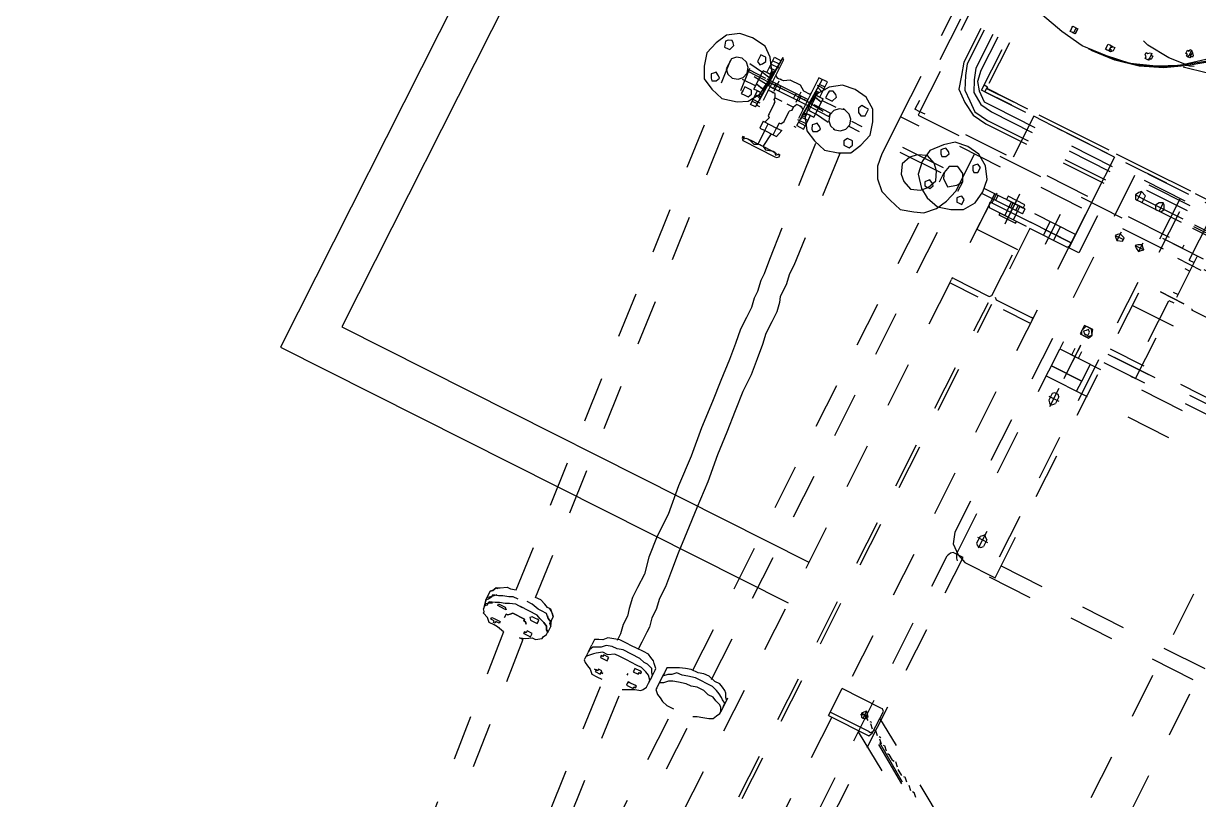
# Model space of a CAD drawing. Header units: metres. Extents: x 0 to 547597, y 0 to 1844684.
# Drawn here: x 543432.332 to 543434.909, y 1844540.549 to 1844542.252 of the extents above; entities that cross this region are included whole.
import ezdxf

# ---------------------------------------------------------------- set-up
doc = ezdxf.new("R2010")
doc.units = ezdxf.units.M
doc.linetypes.add('DASHED', pattern=[0.75, 0.5, -0.25])
for name, color, linetype in [('5_Thep', 4, 'Continuous'), ('TB220kVtuonglai', 8, 'DASHED'), ('TUONG RAO', 61, 'Continuous')]:
    doc.layers.add(name, color=color, linetype=linetype)

# ---------------------------------------------------------------- blocks, each defined once
blk = doc.blocks.new('MBA220-MB')
for points in [[(2467.4, -1277.1), (2471.5, -1281.2), (2471.5, -1277.1)], [(2467.4, -1277.1), (2467.4, -1281.2), (2471.5, -1281.2)], [(2467.4, -1277.1), (2471.5, -1281.2), (2471.5, -1277.1)], [(2467.4, -1277.1), (2467.4, -1281.2), (2471.5, -1281.2)]]:
    blk.add_hatch(color=1).paths.add_polyline_path(points)
at = {"color": 1}
for points in [[(2297.9, -950.6), (2297.9, 950.6), (2289.7, 950.6), (2289.7, -950.6), (2297.9, -950.6)], [(4306.5, 537.3), (3628.7, -537.3)], [(4364.4, 537.3), (3674.2, -570.3)], [(2727.7, -549.7), (2727.7, 450.5), (2711.2, 450.5), (2711.2, -549.7), (2727.7, -549.7)], [(2793.9, -549.7), (2793.9, 450.5)], [(3211.3, 450.5), (3211.3, -549.7)], [(3244.4, 438.1), (3244.4, -541.4)], [(2570.7, -450.5), (2570.7, 351.3)], [(2690.5, -450.5), (2690.5, 351.3)], [(1876.4, 45.5), (3905.6, 45.5)], [(1876.4, 45.5), (3905.6, 45.5)], [(2318.6, -330.6), (2521.1, -330.6), (2521.1, -12.4)], [(1876.4, -45.5), (3905.6, -45.5)], [(1876.4, -45.5), (3905.6, -45.5)], [(2401.2, -45.5), (2401.2, -1058), (1987.9, -1058)], [(2401.2, -1058), (2409.5, -1058), (2409.5, -45.5)], [(2401.2, -1058), (2409.5, -1058), (2409.5, -45.5)], [(2430.2, -45.5), (2430.2, -1091.1)], [(2678.2, -177.7), (2678.2, -301.7)], [(1446.5, -586.9), (1458.9, -533.2), (1479.6, -487.7), (1504.4, -442.2), (1537.5, -400.9), (1578.8, -367.8), (1624.2, -343), (1673.8, -322.4), (1723.4, -314.1), (1777.2, -314.1), (1830.9, -322.4), (1876.4, -343), (1921.8, -367.8), (1963.2, -400.9), (2000.3, -442.2), (2025.1, -487.7), (2041.7, -533.2), (2054.1, -586.9)], [(2289.7, -438.1), (2289.7, -310)], [(2297.9, -310), (2297.9, -438.1)], [(2351.6, -409.2), (2351.6, -318.2)], [(2359.9, -409.2), (2359.9, -318.2)], [(2690.5, -334.8), (2690.5, -450.5)], [(2355.8, -409.2), (2355.8, -351.3)], [(2355.8, -409.2), (2355.8, -351.3)], [(2434.3, -409.2), (2434.3, -351.3)], [(2434.3, -409.2), (2434.3, -351.3)], [(2517, -409.2), (2517, -351.3), (2517, -409.2)], [(2711.2, -384.4), (2711.2, -372), (2326.8, -372), (2326.8, -384.4), (2711.2, -384.4)], [(2426, -384.4), (2426, -372)], [(2446.7, -384.4), (2446.7, -372)], [(2504.6, -384.4), (2504.6, -372)], [(2525.2, -384.4), (2525.2, -372)], [(2678.2, -367.8), (2678.2, -450.5)], [(2318.6, -537.3), (2318.6, -409.2)], [(2331, -537.3), (2331, -409.2)], [(2351.6, -409.2), (2351.6, -409.2)], [(2351.6, -537.3), (2351.6, -409.2)], [(2359.9, -409.2), (2359.9, -409.2)], [(2359.9, -537.3), (2359.9, -409.2)], [(2409.5, -1058), (2409.5, -409.2), (2401.2, -409.2)], [(3740.3, -405), (3732.1, -413.3)], [(3748.6, -388.5), (3740.3, -396.8)], [(3740.3, -400.9), (3740.3, -396.8)], [(1764.8, -425.7), (1822.6, -434), (1876.4, -446.4), (1926, -471.2), (1971.4, -500.1), (2012.7, -533.2), (2045.8, -578.6), (2074.7, -624.1), (2095.4, -673.7), (2107.8, -727.4), (2111.9, -781.1), (2111.9, -785.3)], [(1764.8, -429.8), (1822.6, -438.1), (1876.4, -450.5), (1926, -471.2), (1971.4, -504.2), (2012.7, -537.3), (2045.8, -582.7), (2074.7, -628.2), (2095.4, -677.8), (2107.8, -731.5), (2111.9, -785.3), (2111.9, -789.4)], [(1764.8, -429.8), (1822.6, -438.1), (1876.4, -450.5), (1926, -471.2), (1971.4, -504.2), (2012.7, -537.3), (2045.8, -582.7), (2074.7, -628.2), (2095.4, -677.8), (2107.8, -731.5), (2111.9, -785.3)], [(3732.1, -429.8), (3661.8, -537.3)], [(3736.2, -429.8), (3665.9, -537.3)], [(3727.9, -421.6), (3719.7, -429.8)], [(3719.7, -434), (3719.7, -429.8)], [(3732.1, -417.4), (3732.1, -417.4)], [(1764.8, -438.1), (1822.6, -442.2), (1876.4, -458.8), (1930.1, -483.6), (1975.5, -512.5), (2016.9, -549.7), (2054.1, -595.1), (2078.9, -640.6), (2099.5, -694.3), (2107.8, -748.1), (2111.9, -805.9), (2103.7, -859.7), (2091.3, -913.4), (2066.5, -963), (2037.5, -1012.6), (2000.3, -1049.8), (1954.9, -1087), (1905.3, -1111.8), (1851.6, -1132.4)], [(3240.2, -450.5), (2314.5, -450.5)], [(2314.5, -450.5), (2314.5, -574.5)], [(2314.5, -462.9), (2459.1, -462.9)], [(2521.1, -462.9), (2649.2, -462.9)], [(2711.2, -462.9), (2839.3, -462.9)], [(2901.3, -462.9), (3029.5, -462.9)], [(3095.6, -462.9), (3240.2, -462.9)], [(3240.2, -524.9), (3240.2, -450.5)], [(3707.3, -454.6), (3699, -462.9)], [(3719.7, -438.1), (3711.4, -450.5)], [(3711.4, -450.5), (3711.4, -450.5)], [(2359.9, -491.8), (2359.9, -487.7), (2351.6, -483.6), (2343.4, -487.7), (2339.2, -491.8), (2343.4, -500.1), (2351.6, -504.2), (2359.9, -500.1), (2359.9, -491.8)], [(2351.6, -504.2), (2351.6, -483.6)], [(2351.6, -504.2), (2351.6, -483.6)], [(2438.4, -491.8), (2459.1, -491.8), (2455, -487.7), (2450.8, -483.6), (2446.7, -487.7), (2442.6, -491.8), (2446.7, -500.1), (2450.8, -504.2), (2455, -500.1), (2459.1, -491.8)], [(2450.8, -504.2), (2450.8, -483.6)], [(2450.8, -504.2), (2450.8, -483.6)], [(2769.1, -549.7), (2727.7, -549.7), (2727.7, -475.3), (2769.1, -475.3), (2769.1, -549.7), (2769.1, -475.3)], [(2727.7, -549.7), (2727.7, -475.3)], [(2793.9, -549.7), (2769.1, -549.7), (2769.1, -475.3)], [(2793.9, -475.3), (2769.1, -475.3), (2769.1, -549.7), (2769.1, -475.3)], [(3699, -471.2), (3690.7, -483.6)], [(3690.7, -487.7), (3690.7, -483.6)], [(3699, -471.2), (3699, -467)], [(2289.7, -632.3), (2289.7, -504.2)], [(2297.9, -504.2), (2297.9, -632.3)], [(2339.2, -491.8), (2359.9, -491.8)], [(2339.2, -491.8), (2359.9, -491.8)], [(2438.4, -491.8), (2459.1, -491.8)], [(2678.2, -512.5), (2678.2, -504.2), (2669.9, -500.1), (2657.5, -504.2), (2657.5, -512.5), (2657.5, -524.9), (2669.9, -524.9), (2678.2, -524.9), (2678.2, -512.5)], [(2657.5, -520.8), (2657.5, -508.4), (2669.9, -500.1), (2678.2, -508.4), (2678.2, -520.8), (2669.9, -524.9), (2657.5, -520.8)], [(2674, -512.5), (2674, -508.4), (2665.8, -508.4), (2661.6, -512.5), (2665.8, -516.6), (2669.9, -520.8), (2674, -516.6), (2674, -508.4), (2665.8, -508.4), (2661.6, -512.5), (2665.8, -516.6), (2669.9, -520.8), (2674, -516.6), (2674, -512.5)], [(2781.5, -512.5), (2698.8, -512.5)], [(2702.9, -512.5), (2715.3, -512.5)], [(2727.7, -504.2), (2711.2, -504.2)], [(2723.6, -512.5), (2723.6, -512.5)], [(2727.7, -512.5), (2740.1, -512.5)], [(2806.3, -512.5), (2851.7, -512.5)], [(2822.8, -504.2), (2818.7, -508.4), (2818.7, -516.6), (2822.8, -520.8), (2839.3, -520.8)], [(2822.8, -504.2), (2839.3, -504.2)], [(2831.1, -524.9), (2831.1, -500.1)], [(2839.3, -520.8), (2843.5, -516.6), (2847.6, -512.5), (2843.5, -508.4), (2839.3, -504.2)], [(3157.6, -512.5), (3198.9, -512.5)], [(3174.1, -504.2), (3170, -508.4), (3165.8, -512.5), (3170, -516.6), (3174.1, -520.8), (3190.6, -520.8)], [(3174.1, -504.2), (3190.6, -504.2)], [(3178.2, -524.9), (3178.2, -500.1)], [(3190.6, -520.8), (3194.8, -516.6), (3194.8, -508.4), (3190.6, -504.2)], [(3678.3, -508.4), (3670.1, -516.6)], [(3686.6, -491.8), (3678.3, -500.1)], [(3678.3, -504.2), (3678.3, -500.1)], [(2359.9, -545.5), (2359.9, -533.2), (2351.6, -533.2), (2343.4, -533.2), (2339.2, -545.5), (2343.4, -549.7), (2351.6, -553.8), (2359.9, -549.7), (2359.9, -545.5)], [(2351.6, -553.8), (2351.6, -533.2)], [(2351.6, -553.8), (2351.6, -533.2)], [(2438.4, -545.5), (2459.1, -545.5), (2455, -533.2), (2450.8, -533.2), (2446.7, -533.2), (2442.6, -545.5), (2446.7, -549.7), (2450.8, -553.8), (2455, -549.7), (2459.1, -545.5)], [(2450.8, -553.8), (2450.8, -533.2)], [(2450.8, -553.8), (2450.8, -533.2)], [(2727.7, -520.8), (2711.2, -520.8)], [(3190.6, -574.5), (3215.4, -566.2), (3232, -545.5), (3240.2, -524.9)], [(3318.8, -533.2), (3232, -533.2)], [(3232, -533.2), (3232, -557.9), (3236.1, -562.1), (3244.4, -566.2)], [(3508.9, -533.2), (3384.9, -533.2)], [(3699, -533.2), (3575, -533.2)], [(3665.9, -537.3), (3612.2, -537.3), (3608.1, -541.4), (3608.1, -545.5)], [(3665.9, -524.9), (3657.7, -533.2)], [(3657.7, -537.3), (3657.7, -533.2)], [(3665.9, -545.5), (3665.9, -541.4), (3661.8, -537.3)], [(3665.9, -520.8), (3665.9, -516.6)], [(3674.2, -640.6), (3674.2, -541.4), (3665.9, -537.3)], [(3889.1, -533.2), (3765.1, -533.2)], [(2041.7, -566.2), (2045.8, -574.5), (2049.9, -624.1), (2045.8, -677.8), (2041.7, -690.2)], [(2339.2, -545.5), (2359.9, -545.5)], [(2339.2, -545.5), (2359.9, -545.5)], [(2438.4, -545.5), (2459.1, -545.5)], [(2793.9, -549.7), (2769.1, -549.7)], [(3232, -549.7), (2793.9, -549.7)], [(3232, -549.7), (3240.2, -545.5), (3244.4, -541.4)], [(3318.8, -566.2), (3244.4, -566.2)], [(3508.9, -566.2), (3384.9, -566.2)], [(3699, -566.2), (3575, -566.2)], [(3608.1, -545.5), (3608.1, -640.6)], [(3628.7, -570.3), (3645.3, -570.3), (3645.3, -566.2), (3637, -562.1), (3632.9, -566.2), (3628.7, -570.3), (3632.9, -574.5), (3637, -578.6), (3645.3, -574.5), (3645.3, -570.3)], [(3645.3, -557.9), (3637, -570.3)], [(3637, -562.1), (3637, -578.6)], [(3641.1, -562.1), (3637, -566.2), (3637, -570.3), (3641.1, -578.6)], [(3645.3, -553.8), (3645.3, -549.7)], [(3657.7, -541.4), (3649.4, -549.7)], [(3665.9, -545.5), (3665.9, -640.6)], [(3889.1, -566.2), (3765.1, -566.2)], [(2029.3, -586.9), (2029.3, -591), (2025.1, -591), (2025.1, -595.1), (2016.9, -595.1), (2016.9, -591), (2012.7, -591), (2012.7, -586.9), (2016.9, -582.7), (2021, -578.6), (2025.1, -578.6), (2025.1, -582.7), (2029.3, -582.7), (2029.3, -586.9)], [(2029.3, -586.9), (2025.1, -586.9), (2025.1, -586.9), (2016.9, -586.9), (2016.9, -586.9), (2012.7, -586.9)], [(2029.3, -586.9), (2025.1, -586.9), (2025.1, -586.9), (2016.9, -586.9), (2016.9, -586.9), (2012.7, -586.9)], [(2025.1, -582.7), (2021, -586.9), (2021, -586.9), (2021, -582.7), (2016.9, -582.7)], [(2314.5, -574.5), (3190.6, -574.5)], [(2318.6, -727.4), (2318.6, -599.3)], [(2331, -727.4), (2331, -599.3)], [(2351.6, -727.4), (2351.6, -599.3)], [(2359.9, -727.4), (2359.9, -599.3)], [(2430.2, -607.5), (2521.1, -607.5), (2521.1, -632.3)], [(2297.9, -632.3), (2297.9, -698.5)], [(2297.9, -632.3), (2393, -632.3)], [(2388.8, -632.3), (2574.8, -632.3)], [(2430.2, -632.3), (2521.1, -632.3)], [(2508.7, -830.7), (2508.7, -632.3), (2488, -632.3), (2488, -830.7), (2508.7, -830.7)], [(5773.7, -830.7), (5773.7, -632.3), (2508.7, -632.3), (2508.7, -830.7), (5773.7, -830.7)], [(2508.7, -698.5), (2508.7, -632.3), (2512.8, -632.3)], [(2521.1, -636.5), (2517, -632.3), (2512.8, -632.3)], [(2521.1, -636.5), (2521.1, -727.4), (2690.5, -727.4), (2694.7, -723.3), (2694.7, -636.5)], [(2574.8, -830.7), (2574.8, -632.3)], [(2698.8, -632.3), (2694.7, -632.3), (2694.7, -636.5)], [(2698.8, -632.3), (2707.1, -632.3), (2707.1, -698.5)], [(3674.2, -640.6), (3608.1, -640.6)], [(2074.7, -661.3), (2074.7, -669.5), (2070.6, -669.5), (2066.5, -673.7), (2062.3, -673.7), (2062.3, -669.5), (2058.2, -665.4), (2058.2, -661.3), (2062.3, -661.3), (2062.3, -657.1), (2070.6, -657.1), (2070.6, -661.3), (2074.7, -661.3), (2074.7, -661.3)], [(2074.7, -661.3), (2070.6, -661.3), (2062.3, -661.3), (2062.3, -661.3), (2058.2, -661.3)], [(2074.7, -661.3), (2070.6, -661.3), (2062.3, -661.3), (2062.3, -661.3), (2058.2, -661.3)], [(2070.6, -657.1), (2070.6, -661.3), (2062.3, -661.3), (2062.3, -657.1)], [(2508.7, -669.5), (2488, -669.5)], [(2508.7, -669.5), (2521.1, -669.5)], [(2289.7, -822.5), (2289.7, -694.3)], [(2297.9, -694.3), (2297.9, -822.5)], [(2529.4, -681.9), (2463.2, -681.9)], [(2479.8, -681.9), (2537.6, -681.9)], [(2508.7, -694.3), (2488, -694.3)], [(2508.7, -694.3), (2521.1, -694.3)], [(2095.4, -748.1), (2095.4, -752.2), (2095.4, -752.2), (2095.4, -756.3), (2083, -756.3), (2083, -752.2), (2083, -743.9), (2083, -743.9), (2083, -739.8), (2091.3, -739.8), (2095.4, -743.9), (2095.4, -748.1), (2095.4, -748.1)], [(2095.4, -743.9), (2091.3, -743.9), (2091.3, -748.1), (2087.1, -748.1), (2083, -743.9), (2083, -743.9)], [(2694.7, -826.6), (2694.7, -739.8), (2690.5, -735.7), (2521.1, -735.7), (2521.1, -826.6)], [(2777.3, -727.4), (2707.1, -727.4)], [(2777.3, -735.7), (2707.1, -735.7)], [(2967.5, -727.4), (2843.5, -727.4)], [(2967.5, -735.7), (2843.5, -735.7)], [(3157.6, -727.4), (3033.6, -727.4)], [(3157.6, -735.7), (3033.6, -735.7)], [(3347.7, -727.4), (3223.7, -727.4)], [(3347.7, -735.7), (3223.7, -735.7)], [(3541.9, -727.4), (3413.8, -727.4)], [(3541.9, -735.7), (3413.8, -735.7)], [(3732.1, -727.4), (3603.9, -727.4)], [(3732.1, -735.7), (3603.9, -735.7)], [(3922.2, -727.4), (3794, -727.4)], [(3922.2, -735.7), (3794, -735.7)], [(2095.4, -748.1), (2091.3, -748.1), (2083, -748.1), (2083, -748.1), (2083, -748.1)], [(2095.4, -748.1), (2091.3, -748.1), (2083, -748.1), (2083, -748.1), (2083, -748.1)], [(2297.9, -760.5), (2297.9, -830.7)], [(2488, -801.8), (2488, -760.5), (2479.8, -760.5), (2479.8, -801.8), (2488, -801.8)], [(2488, -756.3), (2488, -1182)], [(2488, -756.3), (2488, -1182)], [(2500.4, -756.3), (2488, -756.3)], [(2500.4, -756.3), (2488, -756.3)], [(2508.7, -768.7), (2488, -768.7)], [(2500.4, -772.9), (2488, -772.9)], [(2500.4, -772.9), (2488, -772.9)], [(2500.4, -756.3), (2500.4, -1182)], [(2500.4, -756.3), (2500.4, -1182)], [(2512.8, -830.7), (2508.7, -830.7), (2508.7, -760.5)], [(2508.7, -768.7), (2521.1, -768.7)], [(2525.2, -801.8), (2525.2, -760.5), (2521.1, -760.5), (2521.1, -801.8), (2525.2, -801.8)], [(2707.1, -760.5), (2707.1, -830.7)], [(2318.6, -917.5), (2318.6, -789.4)], [(2331, -917.5), (2331, -789.4)], [(2351.6, -917.5), (2351.6, -789.4)], [(2359.9, -917.5), (2359.9, -789.4)], [(2529.4, -781.1), (2463.2, -781.1)], [(2479.8, -781.1), (2537.6, -781.1)], [(2508.7, -781.1), (2483.9, -781.1)], [(2508.7, -781.1), (2483.9, -781.1)], [(2500.4, -785.3), (2488, -785.3)], [(2500.4, -785.3), (2488, -785.3)], [(2508.7, -789.4), (2488, -789.4)], [(2508.7, -789.4), (2521.1, -789.4)], [(2500.4, -822.5), (2488, -822.5)], [(2500.4, -822.5), (2488, -822.5)], [(2095.4, -834.9), (2095.4, -839), (2095.4, -839), (2095.4, -843.1), (2091.3, -843.1), (2091.3, -843.1), (2087.1, -843.1), (2083, -843.1), (2083, -843.1), (2083, -830.7), (2083, -830.7), (2095.4, -830.7), (2095.4, -830.7), (2095.4, -830.7), (2095.4, -834.9)], [(2095.4, -830.7), (2095.4, -834.9), (2083, -834.9), (2083, -830.7)], [(2095.4, -830.7), (2095.4, -834.9), (2083, -834.9), (2083, -830.7)], [(2095.4, -830.7), (2095.4, -830.7), (2083, -830.7), (2083, -830.7)], [(2297.9, -830.7), (2574.8, -830.7)], [(2508.7, -826.6), (2483.9, -826.6)], [(2508.7, -826.6), (2483.9, -826.6)], [(2500.4, -830.7), (2488, -830.7)], [(2500.4, -830.7), (2488, -830.7)], [(2512.8, -830.7), (2517, -830.7), (2521.1, -826.6)], [(2694.7, -826.6), (2694.7, -830.7), (2698.8, -830.7)], [(2707.1, -830.7), (2698.8, -830.7)], [(2570.7, -929.9), (2562.4, -901), (2550, -876.2), (2525.2, -859.7), (2496.3, -855.5), (2467.4, -859.7), (2442.6, -876.2), (2426, -901), (2421.9, -929.9), (2426, -958.8), (2442.6, -979.5), (2467.4, -1000.2), (2496.3, -1004.3), (2525.2, -1000.2), (2550, -979.5), (2562.4, -958.8), (2570.7, -929.9)], [(3744.5, -855.5), (3740.3, -859.7), (3732.1, -863.8), (3727.9, -867.9), (3723.8, -876.2), (3719.7, -884.5), (3719.7, -896.8), (3715.5, -913.4), (3715.5, -925.8), (3719.7, -938.2), (3719.7, -954.7), (3723.8, -967.1), (3727.9, -979.5), (3732.1, -987.8), (3736.2, -996), (3740.3, -1004.3), (3752.7, -1004.3), (3756.8, -1004.3)], [(3761, -855.5), (3752.7, -855.5), (3748.6, -863.8), (3744.5, -867.9), (3740.3, -876.2), (3736.2, -884.5), (3732.1, -896.8), (3732.1, -938.2), (3736.2, -954.7), (3740.3, -967.1), (3740.3, -979.5), (3748.6, -987.8), (3752.7, -996), (3761, -1004.3), (3765.1, -1004.3), (3773.4, -1004.3)], [(3740.3, -855.5), (3773.4, -855.5)], [(3810.6, -905.1), (3806.4, -896.8), (3802.3, -884.5), (3798.2, -872.1), (3794, -863.8), (3785.8, -859.7), (3777.5, -855.5), (3773.4, -855.5), (3765.1, -859.7), (3761, -863.8), (3756.8, -876.2), (3752.7, -884.5), (3752.7, -896.8), (3748.6, -909.2), (3748.6, -925.8), (3752.7, -938.2), (3752.7, -950.6), (3756.8, -967.1), (3761, -979.5), (3765.1, -987.8), (3773.4, -996), (3777.5, -1004.3), (3785.8, -1004.3), (3789.9, -1004.3), (3794, -1004.3), (3802.3, -996), (3806.4, -987.8), (3810.6, -979.5), (3814.7, -967.1), (3814.7, -950.6)], [(2297.9, -884.5), (2297.9, -958.8), (2178.1, -958.8)], [(2297.9, -950.6), (2289.7, -950.6), (2289.7, -884.5)], [(2467.4, -892.7), (2463.2, -884.5), (2450.8, -884.5), (2446.7, -892.7), (2450.8, -896.8), (2455, -901), (2463.2, -896.8), (2467.4, -892.7)], [(2541.8, -892.7), (2541.8, -884.5), (2529.4, -884.5), (2525.2, -892.7), (2529.4, -896.8), (2533.5, -901), (2541.8, -896.8), (2541.8, -892.7)], [(2260.7, -991.9), (2285.5, -983.6), (2310.3, -971.2), (2326.8, -946.4), (2331, -917.5)], [(2260.7, -979.5), (2285.5, -975.4), (2302.1, -963), (2318.6, -942.3), (2318.6, -917.5)], [(2260.7, -1020.8), (2289.7, -1012.6), (2318.6, -1004.3), (2339.2, -979.5), (2355.8, -950.6), (2359.9, -917.5)], [(2260.7, -1012.6), (2285.5, -1004.3), (2314.5, -991.9), (2331, -971.2), (2347.5, -950.6), (2351.6, -917.5)], [(2430.2, -1091.1), (2521.1, -1091.1), (2550, -1087), (2574.8, -1074.6), (2595.5, -1053.9), (2603.8, -1029.1), (2612, -1000.2), (2603.8, -971.2), (2595.5, -950.6), (2574.8, -929.9), (2550, -917.5), (2521.1, -909.2), (2430.2, -909.2)], [(2521.1, -929.9), (2508.7, -913.4), (2496.3, -905.1), (2479.8, -913.4), (2471.5, -929.9), (2479.8, -946.4), (2496.3, -950.6), (2508.7, -946.4), (2521.1, -929.9)], [(3719.7, -905.1), (2496.3, -905.1)], [(4938.9, -905.1), (3773.4, -905.1)], [(2178.1, -950.6), (2285.5, -950.6)], [(2285.5, -958.8), (2285.5, -950.6), (2289.7, -950.6)], [(3719.7, -950.6), (2496.3, -950.6)], [(4938.9, -950.6), (3773.4, -950.6)], [(2467.4, -971.2), (2463.2, -963), (2455, -958.8), (2450.8, -963), (2446.7, -971.2), (2450.8, -975.4), (2455, -979.5), (2463.2, -975.4), (2467.4, -971.2)], [(2562.4, -1000.2), (2554.2, -979.5), (2541.8, -967.1), (2521.1, -958.8), (2500.4, -967.1), (2488, -979.5), (2479.8, -1000.2), (2488, -1020.8), (2500.4, -1033.2), (2521.1, -1041.5), (2541.8, -1033.2), (2554.2, -1020.8), (2562.4, -1000.2)], [(2541.8, -971.2), (2541.8, -963), (2533.5, -958.8), (2529.4, -963), (2525.2, -971.2), (2529.4, -975.4), (2533.5, -979.5), (2541.8, -975.4), (2541.8, -971.2), (2541.8, -963), (2533.5, -958.8), (2529.4, -963), (2525.2, -971.2), (2529.4, -975.4), (2533.5, -979.5), (2541.8, -975.4), (2541.8, -971.2)], [(2178.1, -979.5), (2260.7, -979.5)], [(2178.1, -991.9), (2260.7, -991.9)], [(3756.8, -1004.3), (3785.8, -1004.3)], [(4938.9, -979.5), (3789.9, -1074.6)], [(2178.1, -1012.6), (2260.7, -1012.6)], [(2178.1, -1020.8), (2260.7, -1020.8)], [(3756.8, -1025), (3752.7, -1025), (3744.5, -1033.2), (3740.3, -1037.4), (3736.2, -1045.6), (3732.1, -1053.9), (3732.1, -1066.3), (3732.1, -1082.8), (3732.1, -1095.2), (3732.1, -1107.6), (3732.1, -1124.2), (3736.2, -1136.6), (3740.3, -1149), (3748.6, -1157.2), (3752.7, -1165.5), (3756.8, -1173.8), (3765.1, -1173.8), (3769.2, -1173.8)], [(3773.4, -1025), (3769.2, -1025), (3765.1, -1029.1), (3756.8, -1033.2), (3752.7, -1045.6), (3752.7, -1053.9), (3748.6, -1066.3), (3748.6, -1107.6), (3752.7, -1120), (3752.7, -1132.4), (3756.8, -1144.8), (3765.1, -1153.1), (3769.2, -1161.4), (3773.4, -1169.6), (3781.6, -1173.8), (3785.8, -1173.8), (3769.2, -1173.8)], [(3773.4, -1025), (3769.2, -1025), (3765.1, -1029.1), (3756.8, -1033.2), (3752.7, -1045.6), (3752.7, -1053.9), (3748.6, -1066.3), (3748.6, -1107.6), (3752.7, -1120), (3752.7, -1132.4), (3756.8, -1144.8), (3765.1, -1153.1), (3769.2, -1161.4), (3773.4, -1169.6), (3781.6, -1173.8), (3785.8, -1173.8)], [(3773.4, -1025), (3756.8, -1025)], [(3827.1, -1070.4), (3818.8, -1053.9), (3814.7, -1045.6), (3810.6, -1033.2), (3806.4, -1029.1), (3798.2, -1025), (3785.8, -1025), (3781.6, -1025), (3773.4, -1033.2), (3769.2, -1041.5), (3765.1, -1053.9), (3765.1, -1066.3), (3765.1, -1091.1), (3765.1, -1107.6), (3765.1, -1120), (3773.4, -1132.4), (3773.4, -1144.8), (3781.6, -1157.2), (3785.8, -1161.4), (3794, -1169.6), (3798.2, -1173.8), (3806.4, -1173.8), (3810.6, -1169.6), (3814.7, -1161.4), (3818.8, -1153.1), (3827.1, -1144.8), (3827.1, -1132.4), (3827.1, -1120)], [(3773.4, -1025), (3789.9, -1025)], [(4938.9, -1025), (3794, -1120)], [(3777.5, -1066.3), (3781.6, -1066.3), (3781.6, -1053.9), (3777.5, -1053.9), (3777.5, -1049.8), (3773.4, -1049.8), (3773.4, -1053.9), (3773.4, -1066.3), (3773.4, -1066.3), (3777.5, -1066.3)], [(3810.6, -1066.3), (3810.6, -1066.3), (3814.7, -1066.3), (3814.7, -1049.8), (3810.6, -1049.8), (3810.6, -1045.6), (3806.4, -1045.6), (3806.4, -1049.8), (3806.4, -1049.8), (3806.4, -1062.2), (3806.4, -1062.2), (3806.4, -1066.3), (3810.6, -1066.3)], [(1979.7, -1070.4), (2401.2, -1070.4)], [(2401.2, -1058), (2409.5, -1058)], [(2401.2, -1058), (2401.2, -1070.4)], [(2562.4, -1173.8), (2826.9, -1153.1), (2847.6, -1153.1), (2872.4, -1149), (2901.3, -1149), (2913.7, -1144.8), (2934.4, -1140.7), (2959.2, -1140.7), (2988.1, -1140.7), (3012.9, -1136.6), (3046, -1132.4), (3083.2, -1128.3), (3124.5, -1128.3), (3170, -1124.2), (3219.6, -1120), (3273.3, -1115.9), (3335.3, -1107.6), (3397.3, -1103.5), (3455.1, -1099.4), (3504.7, -1095.2), (3546.1, -1091.1), (3583.3, -1087), (3612.2, -1087), (3637, -1082.8), (3657.7, -1082.8), (3678.3, -1078.7), (3690.7, -1078.7), (3715.5, -1078.7), (3732.1, -1078.7)], [(3794, -1074.6), (3789.9, -1074.6)], [(2430.2, -1091.1), (1946.6, -1091.1)], [(2570.7, -1206.8), (2562.4, -1177.9), (2550, -1153.1), (2525.2, -1140.7), (2496.3, -1132.4), (2467.4, -1140.7), (2442.6, -1153.1), (2426, -1177.9), (2421.9, -1206.8), (2426, -1235.8), (2442.6, -1260.5), (2467.4, -1277.1), (2496.3, -1281.2), (2525.2, -1277.1), (2550, -1260.5), (2562.4, -1235.8), (2570.7, -1206.8)], [(2570.7, -1206.8), (2562.4, -1177.9), (2550, -1153.1), (2525.2, -1140.7), (2496.3, -1132.4), (2467.4, -1140.7), (2442.6, -1153.1), (2426, -1177.9), (2421.9, -1206.8), (2426, -1235.8), (2442.6, -1260.5), (2467.4, -1277.1), (2496.3, -1281.2), (2525.2, -1277.1), (2550, -1260.5), (2562.4, -1235.8), (2570.7, -1206.8)], [(2566.6, -1231.6), (2839.3, -1206.8), (2872.4, -1202.7), (2888.9, -1202.7), (2913.7, -1198.6), (2930.3, -1198.6), (2950.9, -1194.4), (2975.7, -1194.4), (3004.7, -1194.4), (3037.7, -1190.3), (3074.9, -1186.2), (3124.5, -1182), (3174.1, -1177.9), (3236.1, -1173.8), (3302.2, -1165.5), (3372.5, -1161.4), (3438.6, -1153.1), (3492.3, -1153.1), (3541.9, -1149), (3579.1, -1140.7), (3612.2, -1140.7), (3637, -1140.7), (3661.8, -1136.6), (3678.3, -1132.4), (3699, -1132.4), (3719.7, -1128.3), (3736.2, -1128.3)], [(3785.8, -1144.8), (3785.8, -1144.8), (3785.8, -1128.3), (3785.8, -1128.3), (3785.8, -1128.3), (3781.6, -1128.3), (3781.6, -1128.3), (3777.5, -1128.3), (3777.5, -1140.7), (3781.6, -1140.7), (3781.6, -1144.8), (3785.8, -1144.8)], [(3814.7, -1144.8), (3814.7, -1140.7), (3818.8, -1140.7), (3818.8, -1128.3), (3814.7, -1128.3), (3814.7, -1124.2), (3814.7, -1124.2), (3814.7, -1128.3), (3810.6, -1128.3), (3810.6, -1136.6), (3814.7, -1136.6), (3814.7, -1140.7), (3814.7, -1140.7), (3814.7, -1144.8)], [(2541.8, -1169.6), (2541.8, -1161.4), (2533.5, -1157.2), (2525.2, -1161.4), (2525.2, -1173.8), (2533.5, -1177.9), (2541.8, -1173.8), (2541.8, -1169.6)], [(2541.8, -1169.6), (2541.8, -1161.4), (2533.5, -1157.2), (2525.2, -1161.4), (2525.2, -1173.8), (2533.5, -1177.9), (2541.8, -1173.8), (2541.8, -1169.6)], [(2467.4, -1169.6), (2463.2, -1161.4), (2455, -1161.4), (2446.7, -1161.4), (2446.7, -1169.6), (2446.7, -1177.9), (2455, -1182), (2463.2, -1177.9), (2467.4, -1169.6)], [(2467.4, -1169.6), (2463.2, -1161.4), (2455, -1161.4), (2446.7, -1161.4), (2446.7, -1169.6), (2446.7, -1177.9), (2455, -1182), (2463.2, -1177.9), (2467.4, -1169.6)], [(2521.1, -1206.8), (2517, -1194.4), (2508.7, -1186.2), (2496.3, -1182), (2483.9, -1186.2), (2475.6, -1194.4), (2471.5, -1206.8), (2475.6, -1219.2), (2483.9, -1227.5), (2496.3, -1231.6), (2508.7, -1227.5), (2517, -1219.2), (2521.1, -1206.8)], [(2521.1, -1206.8), (2517, -1194.4), (2508.7, -1186.2), (2496.3, -1182), (2483.9, -1186.2), (2475.6, -1194.4), (2471.5, -1206.8), (2475.6, -1219.2), (2483.9, -1227.5), (2496.3, -1231.6), (2508.7, -1227.5), (2517, -1219.2), (2521.1, -1206.8)], [(2521.1, -1206.8), (2517, -1194.4), (2508.7, -1186.2), (2496.3, -1182), (2483.9, -1186.2), (2475.6, -1194.4), (2471.5, -1206.8), (2475.6, -1219.2), (2483.9, -1227.5), (2496.3, -1231.6), (2508.7, -1227.5), (2517, -1219.2), (2521.1, -1206.8)], [(2521.1, -1206.8), (2517, -1194.4), (2508.7, -1186.2), (2496.3, -1182), (2483.9, -1186.2), (2475.6, -1194.4), (2471.5, -1206.8), (2475.6, -1219.2), (2483.9, -1227.5), (2496.3, -1231.6), (2508.7, -1227.5), (2517, -1219.2), (2521.1, -1206.8)], [(3785.8, -1173.8), (3802.3, -1173.8)], [(2471.5, -1206.8), (2471.5, -1211)], [(2471.5, -1206.8), (2471.5, -1211)], [(2521.1, -1211), (2521.1, -1206.8)], [(2521.1, -1211), (2521.1, -1206.8)], [(3827.1, -1314.3), (4938.9, -1206.8)], [(2467.4, -1248.2), (2467.4, -1239.9), (2455, -1235.8), (2450.8, -1239.9), (2446.7, -1248.2), (2450.8, -1256.4), (2455, -1256.4), (2467.4, -1256.4), (2467.4, -1248.2)], [(2467.4, -1248.2), (2467.4, -1239.9), (2455, -1235.8), (2450.8, -1239.9), (2446.7, -1248.2), (2450.8, -1256.4), (2455, -1256.4), (2467.4, -1256.4), (2467.4, -1248.2)], [(2475.6, -1260.5), (2475.6, -1227.5)], [(2475.6, -1260.5), (2475.6, -1227.5)], [(2500.4, -1231.6), (2492.2, -1231.6)], [(2492.2, -1272.9), (2492.2, -1231.6), (2500.4, -1231.6)], [(2500.4, -1231.6), (2492.2, -1231.6)], [(2492.2, -1272.9), (2492.2, -1231.6), (2500.4, -1231.6)], [(2500.4, -1272.9), (2500.4, -1231.6)], [(2500.4, -1272.9), (2500.4, -1231.6)], [(2512.8, -1227.5), (2508.7, -1260.5)], [(2512.8, -1227.5), (2508.7, -1260.5)], [(2545.9, -1248.2), (2541.8, -1239.9), (2533.5, -1235.8), (2529.4, -1239.9), (2525.2, -1248.2), (2529.4, -1252.3), (2533.5, -1256.4), (2541.8, -1252.3), (2545.9, -1248.2)], [(2545.9, -1248.2), (2541.8, -1239.9), (2533.5, -1235.8), (2529.4, -1239.9), (2525.2, -1248.2), (2529.4, -1252.3), (2533.5, -1256.4), (2541.8, -1252.3), (2545.9, -1248.2)], [(2517, -1260.5), (2471.5, -1260.5)], [(2471.5, -1268.8), (2471.5, -1260.5)], [(2517, -1260.5), (2471.5, -1260.5)], [(2471.5, -1268.8), (2471.5, -1260.5)], [(2475.6, -1281.2), (2479.8, -1260.5)], [(2475.6, -1277.1), (2479.8, -1260.5)], [(2475.6, -1281.2), (2479.8, -1260.5)], [(2475.6, -1277.1), (2479.8, -1260.5)], [(2496.3, -1248.2), (2492.2, -1297.7)], [(2496.3, -1248.2), (2492.2, -1297.7)], [(2508.7, -1281.2), (2508.7, -1260.5)], [(2508.7, -1277.1), (2508.7, -1260.5)], [(2508.7, -1281.2), (2508.7, -1260.5)], [(2508.7, -1277.1), (2508.7, -1260.5)], [(2517, -1268.8), (2517, -1260.5)], [(2517, -1268.8), (2517, -1260.5)], [(3831.2, -1359.7), (4930.6, -1252.3)], [(2434.3, -1268.8), (2434.3, -1281.2)], [(2471.5, -1268.8), (2434.3, -1268.8)], [(2434.3, -1268.8), (2434.3, -1281.2)], [(2471.5, -1268.8), (2434.3, -1268.8)], [(2434.3, -1281.2), (2554.2, -1285.3)], [(2434.3, -1281.2), (2434.3, -1289.5)], [(2434.3, -1281.2), (2550, -1285.3)], [(2550, -1285.3), (2434.3, -1281.2)], [(2434.3, -1281.2), (2550, -1285.3)], [(2550, -1285.3), (2434.3, -1281.2)], [(2446.7, -1281.2), (2446.7, -1268.8)], [(2446.7, -1281.2), (2446.7, -1268.8)], [(2450.8, -1285.3), (2450.8, -1264.7)], [(2450.8, -1285.3), (2450.8, -1264.7)], [(2455, -1281.2), (2459.1, -1268.8)], [(2455, -1281.2), (2459.1, -1268.8)], [(2463.2, -1281.2), (2463.2, -1277.1)], [(2471.5, -1277.1), (2463.2, -1277.1)], [(2463.2, -1281.2), (2463.2, -1277.1)], [(2463.2, -1277.1), (2471.5, -1277.1)], [(2463.2, -1281.2), (2463.2, -1277.1)], [(2471.5, -1277.1), (2463.2, -1277.1)], [(2463.2, -1281.2), (2463.2, -1277.1)], [(2463.2, -1277.1), (2471.5, -1277.1)], [(2463.2, -1281.2), (2525.2, -1285.3)], [(2463.2, -1281.2), (2525.2, -1285.3)], [(2467.4, -1277.1), (2471.5, -1277.1)], [(2467.4, -1281.2), (2467.4, -1277.1)], [(2471.5, -1281.2), (2471.5, -1277.1), (2467.4, -1277.1), (2467.4, -1281.2), (2471.5, -1281.2)], [(2467.4, -1277.1), (2471.5, -1277.1)], [(2467.4, -1281.2), (2467.4, -1277.1)], [(2471.5, -1281.2), (2471.5, -1277.1), (2467.4, -1277.1), (2467.4, -1281.2), (2471.5, -1281.2)], [(2471.5, -1268.8), (2471.5, -1277.1)], [(2471.5, -1277.1), (2471.5, -1268.8)], [(2471.5, -1268.8), (2471.5, -1277.1)], [(2471.5, -1277.1), (2471.5, -1268.8)], [(2471.5, -1281.2), (2471.5, -1277.1)], [(2471.5, -1281.2), (2471.5, -1277.1)], [(2475.6, -1277.1), (2508.7, -1277.1)], [(2475.6, -1277.1), (2508.7, -1277.1)], [(2492.2, -1380.4), (2492.2, -1272.9)], [(2492.2, -1380.4), (2492.2, -1272.9)], [(2500.4, -1272.9), (2500.4, -1380.4)], [(2500.4, -1272.9), (2500.4, -1380.4)], [(2517, -1268.8), (2517, -1277.1)], [(2550, -1285.3), (2550, -1268.8), (2517, -1268.8)], [(2517, -1277.1), (2517, -1268.8)], [(2517, -1268.8), (2517, -1277.1)], [(2550, -1285.3), (2550, -1268.8), (2517, -1268.8)], [(2517, -1277.1), (2517, -1268.8)], [(2525.2, -1277.1), (2517, -1277.1)], [(2517, -1277.1), (2521.1, -1281.2)], [(2517, -1277.1), (2525.2, -1277.1)], [(2517, -1281.2), (2517, -1277.1)], [(2517, -1281.2), (2521.1, -1281.2), (2521.1, -1277.1), (2521.1, -1281.2), (2521.1, -1281.2), (2517, -1281.2)], [(2525.2, -1277.1), (2517, -1277.1)], [(2517, -1277.1), (2521.1, -1281.2)], [(2517, -1277.1), (2525.2, -1277.1)], [(2517, -1281.2), (2517, -1277.1)], [(2517, -1281.2), (2521.1, -1281.2), (2521.1, -1277.1), (2521.1, -1281.2), (2521.1, -1281.2), (2517, -1281.2)], [(2521.1, -1281.2), (2521.1, -1277.1)], [(2521.1, -1281.2), (2521.1, -1277.1)], [(2525.2, -1277.1), (2525.2, -1285.3)], [(2525.2, -1277.1), (2525.2, -1285.3)], [(2525.2, -1277.1), (2525.2, -1285.3)], [(2525.2, -1277.1), (2525.2, -1285.3)], [(2529.4, -1268.8), (2529.4, -1285.3)], [(2529.4, -1268.8), (2529.4, -1285.3)], [(2537.6, -1268.8), (2537.6, -1289.5)], [(2537.6, -1268.8), (2537.6, -1289.5)], [(2541.8, -1268.8), (2541.8, -1285.3)], [(2541.8, -1268.8), (2541.8, -1285.3)], [(2554.2, -1285.3), (2554.2, -1289.5)], [(3761, -1277.1), (3752.7, -1277.1), (3748.6, -1281.2), (3740.3, -1289.5), (3740.3, -1297.7), (3736.2, -1306), (3732.1, -1318.4), (3732.1, -1330.8)], [(3740.3, -1293.6), (3744.5, -1285.3), (3748.6, -1281.2), (3752.7, -1277.1), (3761, -1277.1)], [(3773.4, -1272.9), (3769.2, -1277.1), (3765.1, -1277.1), (3761, -1285.3), (3752.7, -1293.6), (3752.7, -1306), (3752.7, -1314.3), (3748.6, -1330.8), (3748.6, -1343.2)], [(3773.4, -1272.9), (3769.2, -1277.1), (3765.1, -1277.1), (3761, -1285.3), (3752.7, -1293.6), (3752.7, -1306), (3752.7, -1314.3), (3748.6, -1330.8), (3748.6, -1343.2)], [(3756.8, -1289.5), (3761, -1285.3), (3765.1, -1277.1), (3769.2, -1277.1), (3773.4, -1272.9)], [(3756.8, -1289.5), (3761, -1285.3), (3765.1, -1277.1), (3769.2, -1277.1), (3773.4, -1272.9)], [(3773.4, -1272.9), (3761, -1277.1)], [(3773.4, -1272.9), (3761, -1277.1)], [(3827.1, -1322.5), (3823, -1310.1), (3814.7, -1297.7), (3814.7, -1289.5), (3806.4, -1277.1), (3802.3, -1277.1), (3794, -1272.9), (3785.8, -1272.9), (3785.8, -1277.1), (3777.5, -1281.2), (3773.4, -1289.5), (3769.2, -1301.9), (3765.1, -1310.1), (3765.1, -1351.5)], [(3773.4, -1272.9), (3789.9, -1272.9)], [(3773.4, -1289.5), (3777.5, -1281.2), (3785.8, -1277.1), (3789.9, -1272.9)], [(3773.4, -1272.9), (3789.9, -1272.9)], [(2434.3, -1289.5), (2554.2, -1289.5)], [(2475.6, -1306), (2467.4, -1318.4)], [(2475.6, -1297.7), (2475.6, -1289.5), (2471.5, -1289.5)], [(2475.6, -1297.7), (2475.6, -1293.6)], [(2475.6, -1297.7), (2475.6, -1306)], [(2475.6, -1306), (2475.6, -1306)], [(2500.4, -1310.1), (2479.8, -1310.1)], [(2488, -1289.5), (2492.2, -1289.5)], [(2488, -1289.5), (2488, -1392.8)], [(2492.2, -1306), (2488, -1306)], [(2504.6, -1310.1), (2488, -1310.1)], [(2504.6, -1310.1), (2488, -1310.1)], [(2492.2, -1392.8), (2492.2, -1289.5)], [(2492.2, -1306), (2500.4, -1306)], [(2492.2, -1306), (2500.4, -1306)], [(2512.8, -1289.5), (2508.7, -1293.6), (2508.7, -1297.7)], [(2508.7, -1297.7), (2508.7, -1293.6)], [(2508.7, -1297.7), (2508.7, -1306), (2517, -1310.1)], [(2521.1, -1310.1), (2517, -1310.1)], [(2517, -1326.7), (2517, -1310.1)], [(2525.2, -1310.1), (2521.1, -1310.1)], [(2525.2, -1310.1), (2529.4, -1314.3)], [(2574.8, -1355.6), (2574.8, -1322.5), (2574.8, -1310.1)], [(2591.4, -1322.5), (2591.4, -1314.3), (2574.8, -1310.1)], [(2624.4, -1289.5), (2624.4, -1289.5)], [(2624.4, -1289.5), (2624.4, -1289.5)], [(2632.7, -1297.7), (2632.7, -1293.6), (2628.6, -1289.5), (2624.4, -1289.5)], [(2624.4, -1293.6), (2624.4, -1289.5), (2624.4, -1293.6)], [(2624.4, -1301.9), (2628.6, -1297.7), (2624.4, -1293.6)], [(2624.4, -1301.9), (2624.4, -1297.7)], [(2624.4, -1301.9), (2624.4, -1297.7)], [(2628.6, -1297.7), (2624.4, -1301.9)], [(2624.4, -1301.9), (2624.4, -1297.7)], [(2624.4, -1301.9), (2624.4, -1297.7)], [(2624.4, -1380.4), (2628.6, -1380.4), (2632.7, -1376.3), (2632.7, -1297.7)], [(2624.4, -1301.9), (2624.4, -1297.7)], [(2624.4, -1301.9), (2624.4, -1301.9)], [(2624.4, -1306), (2624.4, -1301.9)], [(2624.4, -1301.9), (2624.4, -1306)], [(2624.4, -1301.9), (2624.4, -1301.9)], [(2624.4, -1301.9), (2624.4, -1301.9), (2624.4, -1301.9), (2624.4, -1301.9)], [(2624.4, -1310.1), (2624.4, -1310.1), (2624.4, -1310.1), (2624.4, -1306), (2624.4, -1310.1)], [(2624.4, -1310.1), (2624.4, -1310.1)], [(2624.4, -1310.1), (2624.4, -1310.1)], [(2624.4, -1310.1), (2624.4, -1310.1)], [(2624.4, -1330.8), (2628.6, -1322.5), (2624.4, -1310.1)], [(2624.4, -1310.1), (2624.4, -1330.8)], [(3777.5, -1322.5), (3781.6, -1318.4), (3781.6, -1301.9), (3777.5, -1301.9), (3777.5, -1301.9), (3773.4, -1301.9), (3773.4, -1306), (3773.4, -1306), (3773.4, -1310.1), (3773.4, -1310.1), (3773.4, -1318.4), (3777.5, -1322.5)], [(3810.6, -1318.4), (3814.7, -1318.4), (3814.7, -1301.9), (3806.4, -1301.9), (3806.4, -1314.3), (3810.6, -1314.3), (3810.6, -1318.4)], [(2467.4, -1318.4), (2467.4, -1343.2)], [(3732.1, -1330.8), (2483.9, -1434.1)], [(2488, -1318.4), (2492.2, -1318.4)], [(2500.4, -1318.4), (2492.2, -1318.4)], [(2500.4, -1318.4), (2492.2, -1318.4)], [(2517, -1355.6), (2517, -1339.1)], [(2554.2, -1314.3), (2529.4, -1314.3)], [(2562.4, -1318.4), (2554.2, -1314.3)], [(2562.4, -1318.4), (2562.4, -1322.5)], [(2562.4, -1322.5), (2574.8, -1322.5)], [(2591.4, -1343.2), (2591.4, -1322.5), (2574.8, -1322.5)], [(2624.4, -1330.8), (2591.4, -1326.7)], [(2624.4, -1330.8), (2624.4, -1330.8)], [(2624.4, -1330.8), (2624.4, -1334.9)], [(2624.4, -1334.9), (2624.4, -1339.1)], [(2624.4, -1339.1), (2624.4, -1343.2)], [(3794, -1322.5), (3794, -1322.5), (3789.9, -1326.7), (3789.9, -1330.8), (3785.8, -1330.8), (3785.8, -1359.7), (3789.9, -1363.9), (3789.9, -1363.9), (3794, -1368), (3794, -1372.1), (3802.3, -1372.1)], [(3802.3, -1372.1), (3794, -1372.1), (3794, -1368), (3789.9, -1363.9), (3789.9, -1363.9), (3785.8, -1359.7), (3785.8, -1330.8), (3789.9, -1330.8), (3789.9, -1326.7), (3794, -1322.5), (3794, -1322.5)], [(3814.7, -1318.4), (3810.6, -1318.4)], [(3827.1, -1314.3), (3827.1, -1322.5)], [(2467.4, -1343.2), (2475.6, -1355.6)], [(2475.6, -1355.6), (2475.6, -1359.7), (2475.6, -1363.9)], [(2475.6, -1368), (2475.6, -1363.9)], [(2500.4, -1363.9), (2479.8, -1363.9)], [(2492.2, -1355.6), (2488, -1355.6)], [(2504.6, -1363.9), (2488, -1363.9)], [(2504.6, -1363.9), (2488, -1363.9)], [(2492.2, -1355.6), (2500.4, -1355.6)], [(2492.2, -1355.6), (2500.4, -1355.6)], [(2517, -1355.6), (2508.7, -1359.7), (2508.7, -1368)], [(2508.7, -1368), (2508.7, -1363.9)], [(2521.1, -1355.6), (2517, -1355.6)], [(2529.4, -1351.5), (2525.2, -1351.5), (2521.1, -1355.6)], [(2529.4, -1351.5), (2554.2, -1351.5)], [(2554.2, -1351.5), (2558.3, -1351.5), (2562.4, -1347.3)], [(2562.4, -1347.3), (2574.8, -1351.5)], [(2591.4, -1355.6), (2591.4, -1343.2), (2574.8, -1343.2)], [(2574.8, -1355.6), (2591.4, -1355.6)], [(2624.4, -1343.2), (2591.4, -1343.2)], [(2624.4, -1343.2), (2624.4, -1343.2), (2624.4, -1343.2)], [(2624.4, -1363.9), (2628.6, -1351.5), (2624.4, -1343.2)], [(2624.4, -1343.2), (2624.4, -1359.7)], [(2624.4, -1359.7), (2624.4, -1355.6)], [(2624.4, -1359.7), (2624.4, -1355.6)], [(2624.4, -1363.9), (2624.4, -1359.7), (2624.4, -1363.9)], [(2624.4, -1372.1), (2624.4, -1363.9)], [(2624.4, -1368), (2624.4, -1363.9)], [(3785.8, -1425.9), (3781.6, -1421.7), (3773.4, -1417.6), (3769.2, -1417.6), (3765.1, -1405.2), (3761, -1396.9), (3756.8, -1384.5), (3752.7, -1376.3), (3752.7, -1363.9)], [(3773.4, -1425.9), (3785.8, -1425.9), (3781.6, -1421.7), (3773.4, -1417.6), (3769.2, -1417.6), (3765.1, -1405.2), (3761, -1396.9), (3756.8, -1384.5), (3752.7, -1376.3), (3752.7, -1363.9)], [(3831.2, -1359.7), (3827.1, -1376.3), (3827.1, -1384.5), (3827.1, -1396.9), (3818.8, -1405.2), (3814.7, -1417.6), (3810.6, -1417.6), (3806.4, -1421.7), (3798.2, -1421.7), (3794, -1417.6), (3785.8, -1417.6), (3781.6, -1405.2), (3777.5, -1396.9), (3773.4, -1384.5), (3769.2, -1376.3), (3765.1, -1363.9), (3765.1, -1347.3)], [(2570.7, -1458.9), (2562.4, -1425.9), (2550, -1405.2), (2525.2, -1388.7), (2496.3, -1384.5), (2467.4, -1388.7), (2442.6, -1405.2), (2426, -1425.9), (2421.9, -1458.9), (2426, -1487.9), (2442.6, -1512.7), (2467.4, -1525.1), (2496.3, -1533.3), (2525.2, -1525.1), (2550, -1512.7), (2562.4, -1487.9), (2570.7, -1458.9)], [(2570.7, -1458.9), (2562.4, -1425.9), (2550, -1405.2), (2525.2, -1388.7), (2496.3, -1384.5), (2467.4, -1388.7), (2442.6, -1405.2), (2426, -1425.9), (2421.9, -1458.9), (2426, -1487.9), (2442.6, -1512.7), (2467.4, -1525.1), (2496.3, -1533.3), (2525.2, -1525.1), (2550, -1512.7), (2562.4, -1487.9), (2570.7, -1458.9)], [(2434.3, -1376.3), (2430.2, -1380.4)], [(2430.2, -1380.4), (2496.3, -1384.5)], [(2434.3, -1376.3), (2550, -1376.3)], [(2438.4, -1380.4), (2554.2, -1384.5)], [(2438.4, -1396.9), (2438.4, -1380.4)], [(2554.2, -1384.5), (2438.4, -1380.4)], [(2446.7, -1380.4), (2446.7, -1396.9)], [(2455, -1376.3), (2455, -1396.9)], [(2463.2, -1380.4), (2463.2, -1396.9)], [(2467.4, -1384.5), (2467.4, -1388.7)], [(2467.4, -1384.5), (2467.4, -1388.7)], [(2467.4, -1384.5), (2529.4, -1384.5)], [(2467.4, -1384.5), (2475.6, -1384.5)], [(2467.4, -1384.5), (2467.4, -1384.5)], [(2475.6, -1384.5), (2471.5, -1384.5), (2471.5, -1384.5), (2467.4, -1384.5), (2475.6, -1384.5)], [(2475.6, -1388.7), (2467.4, -1388.7)], [(2467.4, -1388.7), (2475.6, -1388.7)], [(2471.5, -1376.3), (2475.6, -1372.1), (2475.6, -1368)], [(2475.6, -1384.5), (2475.6, -1384.5)], [(2475.6, -1396.9), (2475.6, -1388.7)], [(2475.6, -1388.7), (2475.6, -1396.9)], [(2483.9, -1384.5), (2479.8, -1405.2)], [(2483.9, -1384.5), (2479.8, -1405.2)], [(2483.9, -1384.5), (2512.8, -1388.7)], [(2488, -1368), (2492.2, -1368)], [(3736.2, -1376.3), (2488, -1479.6)], [(2500.4, -1368), (2492.2, -1368)], [(2500.4, -1368), (2492.2, -1368)], [(2492.2, -1380.4), (2500.4, -1380.4)], [(2492.2, -1380.4), (2500.4, -1380.4)], [(2496.3, -1417.6), (2500.4, -1368)], [(2496.3, -1384.5), (2550, -1384.5)], [(2508.7, -1368), (2508.7, -1376.3), (2512.8, -1376.3)], [(2512.8, -1384.5), (2508.7, -1405.2)], [(2512.8, -1388.7), (2508.7, -1405.2)], [(2554.2, -1384.5), (2554.2, -1396.9), (2521.1, -1396.9)], [(2521.1, -1384.5), (2525.2, -1384.5)], [(2521.1, -1384.5), (2521.1, -1384.5)], [(2521.1, -1384.5), (2521.1, -1384.5), (2525.2, -1384.5), (2525.2, -1384.5), (2521.1, -1384.5)], [(2521.1, -1396.9), (2521.1, -1388.7)], [(2529.4, -1388.7), (2521.1, -1388.7)], [(2521.1, -1388.7), (2521.1, -1396.9)], [(2521.1, -1388.7), (2529.4, -1388.7)], [(2525.2, -1384.5), (2525.2, -1384.5)], [(2529.4, -1388.7), (2529.4, -1384.5)], [(2529.4, -1396.9), (2533.5, -1384.5)], [(2529.4, -1388.7), (2529.4, -1384.5)], [(2541.8, -1401.1), (2541.8, -1380.4)], [(2545.9, -1396.9), (2545.9, -1384.5)], [(2550, -1376.3), (2550, -1384.5)], [(2624.4, -1372.1), (2624.4, -1368)], [(2624.4, -1372.1), (2624.4, -1368)], [(2624.4, -1372.1), (2624.4, -1368)], [(2624.4, -1372.1), (2624.4, -1368)], [(2624.4, -1380.4), (2628.6, -1376.3), (2624.4, -1372.1)], [(2624.4, -1372.1), (2624.4, -1372.1)], [(2624.4, -1376.3), (2624.4, -1376.3)], [(2628.6, -1376.3), (2624.4, -1380.4)], [(2624.4, -1380.4), (2624.4, -1376.3)], [(2624.4, -1380.4), (2624.4, -1376.3)], [(2624.4, -1376.3), (2624.4, -1380.4)], [(2624.4, -1380.4), (2624.4, -1376.3)], [(2624.4, -1376.3), (2624.4, -1380.4)], [(2624.4, -1380.4), (2624.4, -1376.3)], [(2624.4, -1380.4), (2624.4, -1380.4), (2624.4, -1380.4)], [(2624.4, -1380.4), (2624.4, -1380.4)], [(3773.4, -1425.9), (3765.1, -1425.9), (3761, -1421.7), (3752.7, -1417.6), (3748.6, -1409.3), (3740.3, -1396.9), (3740.3, -1388.7), (3736.2, -1376.3)], [(3785.8, -1376.3), (3785.8, -1380.4), (3785.8, -1380.4), (3785.8, -1396.9), (3785.8, -1396.9), (3781.6, -1396.9), (3781.6, -1380.4), (3785.8, -1376.3)], [(3814.7, -1376.3), (3814.7, -1376.3)], [(3814.7, -1376.3), (3818.8, -1376.3), (3818.8, -1384.5), (3823, -1384.5), (3823, -1388.7), (3818.8, -1388.7), (3818.8, -1396.9), (3814.7, -1396.9), (3814.7, -1392.8), (3814.7, -1392.8), (3814.7, -1376.3), (3814.7, -1376.3)], [(3827.1, -1376.3), (3827.1, -1372.1)], [(2475.6, -1396.9), (2438.4, -1396.9)], [(2467.4, -1417.6), (2463.2, -1413.5), (2455, -1409.3), (2446.7, -1413.5), (2446.7, -1417.6), (2446.7, -1425.9), (2463.2, -1425.9), (2467.4, -1417.6)], [(2475.6, -1396.9), (2475.6, -1405.2)], [(2479.8, -1405.2), (2475.6, -1438.3)], [(2521.1, -1405.2), (2475.6, -1405.2)], [(2488, -1392.8), (2488, -1434.1), (2492.2, -1434.1)], [(2492.2, -1392.8), (2492.2, -1434.1)], [(2512.8, -1438.3), (2512.8, -1405.2)], [(2521.1, -1396.9), (2521.1, -1405.2)], [(2541.8, -1417.6), (2541.8, -1409.3), (2533.5, -1405.2), (2525.2, -1409.3), (2525.2, -1425.9), (2533.5, -1425.9), (2541.8, -1425.9), (2541.8, -1417.6)], [(3752.7, -1413.5), (3752.7, -1417.6), (3761, -1421.7), (3765.1, -1425.9), (3773.4, -1425.9)], [(3765.1, -1409.3), (3773.4, -1417.6), (3777.5, -1421.7), (3781.6, -1425.9), (3785.8, -1425.9)], [(3765.1, -1409.3), (3773.4, -1417.6), (3777.5, -1421.7), (3781.6, -1425.9), (3785.8, -1425.9)], [(3785.8, -1409.3), (3789.9, -1417.6), (3794, -1421.7), (3802.3, -1421.7)], [(2521.1, -1458.9), (2517, -1446.5), (2508.7, -1438.3), (2496.3, -1434.1), (2483.9, -1438.3), (2475.6, -1446.5), (2471.5, -1458.9), (2475.6, -1471.3), (2483.9, -1479.6), (2496.3, -1479.6), (2508.7, -1479.6), (2517, -1471.3), (2521.1, -1458.9), (2521.1, -1458.9)], [(2521.1, -1458.9), (2517, -1446.5), (2508.7, -1438.3), (2496.3, -1434.1), (2483.9, -1438.3), (2475.6, -1446.5), (2471.5, -1458.9), (2475.6, -1471.3), (2483.9, -1479.6), (2496.3, -1479.6), (2508.7, -1479.6), (2517, -1471.3), (2521.1, -1458.9)], [(2492.2, -1434.1), (2488, -1434.1)], [(3785.8, -1425.9), (3773.4, -1425.9)], [(3785.8, -1425.9), (3802.3, -1421.7)], [(3785.8, -1425.9), (3806.4, -1421.7)], [(2467.4, -1496.1), (2467.4, -1492), (2455, -1487.9), (2450.8, -1492), (2446.7, -1496.1), (2450.8, -1504.4), (2455, -1508.5), (2467.4, -1504.4), (2467.4, -1496.1)], [(2545.9, -1496.1), (2541.8, -1487.9), (2533.5, -1483.7), (2529.4, -1487.9), (2525.2, -1496.1), (2529.4, -1500.3), (2533.5, -1504.4), (2541.8, -1500.3), (2545.9, -1496.1)]]:
    blk.add_lwpolyline(points, dxfattribs=at)
blk = doc.blocks.new('mb moiTQK')
at = {"layer": 'TUONG RAO'}
for p, q in [((-50.6581, -84.4878), (-50.6581, -83.3409)), ((-50.5581, -84.5878), (-50.5581, -83.3409)), ((-51.7705, -84.4878), (-50.6581, -84.4878)), ((-51.7708, -84.5878), (-50.5581, -84.5878))]:
    blk.add_line(p, q, dxfattribs=at)
at = {"layer": 'TB220kVtuonglai', "ltscale": 3000, "xscale": 0.001, "yscale": 0.001, "zscale": 0.001}
blk.add_blockref('MBA220-MB', (-54.0517, -82.5102), dxfattribs=at)
blk = doc.blocks.new('ACAD-DinhViTuyenDz220kV')
blk.add_circle((543470.1879, 1844560.0696), 117.5514)
at = {"layer": '5_Thep', "rotation": 243.2403583287449}
blk.add_blockref('mb moiTQK', (543485.661, 1844458.313), dxfattribs=at)

msp = doc.modelspace()

# ---------------------------------------------------------------- block references
msp.add_blockref('ACAD-DinhViTuyenDz220kV', (0, 0))

doc.saveas('drawing.dxf')
